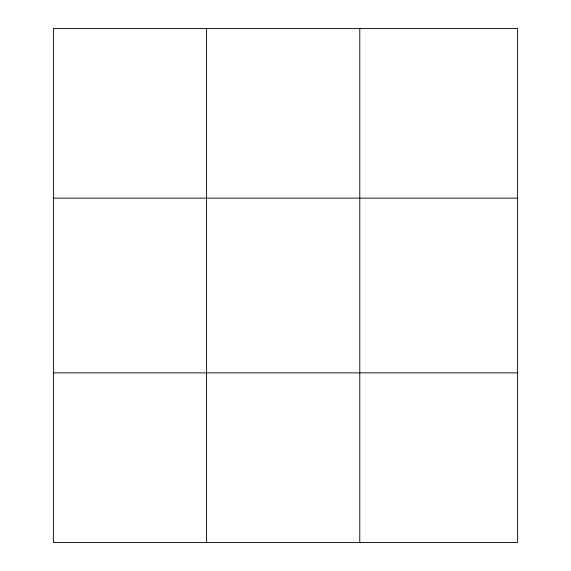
<?xml version="1.0" encoding="UTF-8"?>
<svg xmlns="http://www.w3.org/2000/svg" width="571" height="571" viewBox="0 0 571 571"><rect width="100%" height="100%" fill="white"/><g stroke="black" fill="none" stroke-linecap="round" stroke-linejoin="round"><path stroke-width="0.86" d="M206.588 28.55L206.588 542.45M359.773 28.55L359.773 542.45M517.597 372.863L517.597 542.45L53.403 542.45L53.403 28.55L517.597 28.55L517.597 372.863L53.403 372.863M53.403 198.137L517.597 198.137"/></g></svg>
